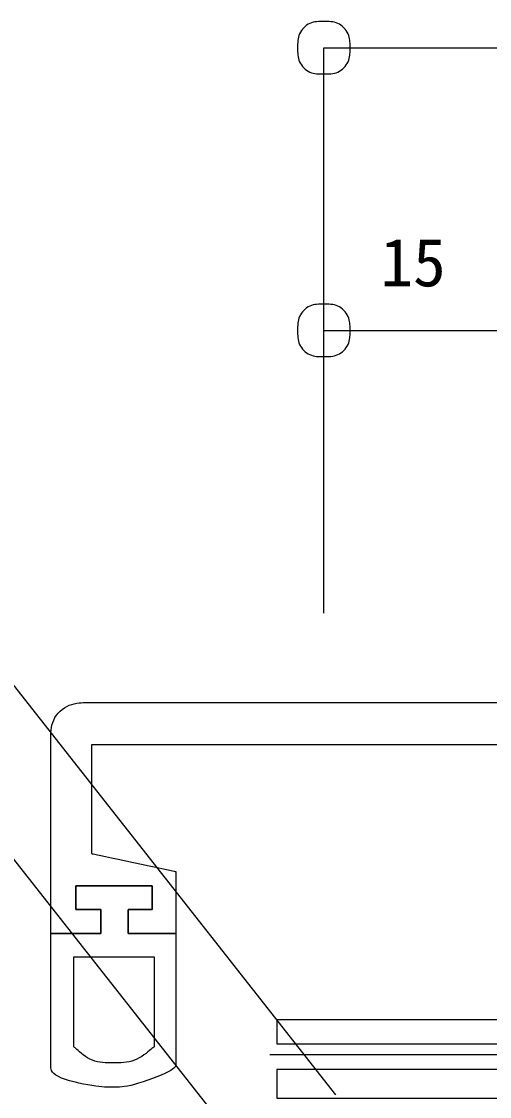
# Model space of a CAD drawing. Units: millimetres, scale not verified. Extents: x -399 to 393, y -290 to 271.
# Drawn here: x -121.4 to -85.7, y 44.9 to 126.9 of the extents above; entities that cross this region are included whole.
import ezdxf
from ezdxf.enums import TextEntityAlignment as Align

# ---------------------------------------------------------------- set-up
doc = ezdxf.new("R2010")
doc.units = ezdxf.units.MM
doc.header["$LTSCALE"] = 2
for name, color, linetype, lineweight in [('0-1_ﾚｲﾔｰ_4', 7, 'Continuous', 25), ('0-3_ﾚｲﾔｰ_1', 7, 'Continuous', 25), ('0-4_ﾚｲﾔｰ_3', 7, 'Continuous', 25)]:
    doc.layers.add(name, color=color, linetype=linetype, lineweight=lineweight)
doc.styles.add('ＭＳ ゴシック', font='')
doc.styles.get('ＭＳ ゴシック').set_extended_font_data('MS Gothic')

msp = doc.modelspace()

# ---------------------------------------------------------------- linework, layer by layer
at = {"layer": '0-1_ﾚｲﾔｰ_4'}
msp.add_line((-98.345, 103.334), (-50.3, 103.334), dxfattribs=at)
for points in [[(-96.346, 124.872), (-96.346, 125.057), (-96.346, 125.134), (-96.348, 125.226), (-96.354, 125.331), (-96.365, 125.445), (-96.383, 125.566), (-96.409, 125.691), (-96.446, 125.818), (-96.496, 125.945), (-96.558, 126.068), (-96.634, 126.187), (-96.721, 126.3), (-96.818, 126.406), (-96.923, 126.503), (-97.036, 126.59), (-97.155, 126.665), (-97.279, 126.728), (-97.406, 126.778), (-97.535, 126.815), (-97.668, 126.841), (-97.802, 126.859), (-97.938, 126.87), (-98.075, 126.876), (-98.212, 126.878), (-98.35, 126.878), (-98.487, 126.878), (-98.624, 126.876), (-98.76, 126.87), (-98.895, 126.859), (-99.028, 126.841), (-99.159, 126.815), (-99.288, 126.778), (-99.414, 126.728), (-99.536, 126.665), (-99.655, 126.59), (-99.767, 126.503), (-99.872, 126.406), (-99.969, 126.3), (-100.056, 126.187)], [(-100.056, 126.187), (-100.131, 126.068), (-100.194, 125.945), (-100.244, 125.818), (-100.281, 125.688), (-100.307, 125.556), (-100.325, 125.422), (-100.336, 125.286), (-100.341, 125.149), (-100.343, 125.011), (-100.344, 124.873), (-100.343, 124.735), (-100.341, 124.598), (-100.336, 124.461), (-100.325, 124.326), (-100.307, 124.192), (-100.281, 124.06), (-100.244, 123.931), (-100.194, 123.805), (-100.131, 123.682), (-100.056, 123.564), (-99.969, 123.452), (-99.872, 123.347), (-99.767, 123.25), (-99.655, 123.164), (-99.536, 123.089), (-99.414, 123.026), (-99.288, 122.977), (-99.159, 122.94), (-99.028, 122.914), (-98.895, 122.896), (-98.76, 122.885), (-98.624, 122.88), (-98.487, 122.878), (-98.35, 122.877), (-98.212, 122.878), (-98.075, 122.88), (-97.938, 122.885), (-97.802, 122.896), (-97.668, 122.914)], [(-98.345, 81.791), (-98.345, 124.878), (96.229, 124.878), (96.229, 81.791)], [(-97.668, 122.914), (-97.535, 122.94), (-97.406, 122.977), (-97.279, 123.026), (-97.155, 123.089), (-97.036, 123.164), (-96.923, 123.25), (-96.818, 123.347), (-96.721, 123.452), (-96.634, 123.564), (-96.558, 123.682), (-96.496, 123.805), (-96.446, 123.931), (-96.409, 124.057), (-96.383, 124.182), (-96.365, 124.303), (-96.354, 124.416), (-96.348, 124.52), (-96.346, 124.611), (-96.346, 124.872)], [(-96.346, 103.329), (-96.346, 103.513), (-96.346, 103.591), (-96.348, 103.683), (-96.354, 103.787), (-96.365, 103.901), (-96.383, 104.022), (-96.409, 104.148), (-96.446, 104.275), (-96.496, 104.401), (-96.558, 104.525), (-96.634, 104.644), (-96.721, 104.757), (-96.818, 104.862), (-96.923, 104.959), (-97.036, 105.046), (-97.155, 105.122), (-97.279, 105.185), (-97.406, 105.234), (-97.535, 105.271), (-97.668, 105.298), (-97.802, 105.316), (-97.938, 105.327), (-98.075, 105.332), (-98.212, 105.334), (-98.35, 105.335), (-98.487, 105.334), (-98.624, 105.332), (-98.76, 105.327), (-98.895, 105.316), (-99.028, 105.298), (-99.159, 105.271), (-99.288, 105.234), (-99.414, 105.185), (-99.536, 105.122), (-99.655, 105.046), (-99.767, 104.959), (-99.872, 104.862), (-99.969, 104.757), (-100.056, 104.644)], [(-100.056, 104.644), (-100.131, 104.525), (-100.194, 104.401), (-100.244, 104.275), (-100.281, 104.145), (-100.307, 104.013), (-100.325, 103.878), (-100.336, 103.743), (-100.341, 103.606), (-100.343, 103.468), (-100.344, 103.33), (-100.343, 103.192), (-100.341, 103.054), (-100.336, 102.918), (-100.325, 102.782), (-100.307, 102.649), (-100.281, 102.517), (-100.244, 102.388), (-100.194, 102.262), (-100.131, 102.139), (-100.056, 102.021), (-99.969, 101.908), (-99.872, 101.803), (-99.767, 101.707), (-99.655, 101.621), (-99.536, 101.545), (-99.414, 101.483), (-99.288, 101.434), (-99.159, 101.397), (-99.028, 101.37), (-98.895, 101.353), (-98.76, 101.342), (-98.624, 101.336), (-98.487, 101.334), (-98.35, 101.334), (-98.212, 101.334), (-98.075, 101.336), (-97.938, 101.342), (-97.802, 101.353), (-97.668, 101.37)], [(-97.668, 101.37), (-97.535, 101.397), (-97.406, 101.434), (-97.279, 101.483), (-97.155, 101.545), (-97.036, 101.621), (-96.923, 101.707), (-96.818, 101.803), (-96.721, 101.908), (-96.634, 102.021), (-96.558, 102.139), (-96.496, 102.262), (-96.446, 102.387), (-96.409, 102.514), (-96.383, 102.639), (-96.365, 102.759), (-96.354, 102.872), (-96.348, 102.976), (-96.346, 103.068), (-96.346, 103.329)], [(-207.995, 94.26), (-136.129, 94.26), (-97.448, 45.068)], [(-204.73, 76.858), (-132.864, 76.858), (-94.182, 27.665)]]:
    msp.add_lwpolyline(points, dxfattribs=at)
at = {"layer": '0-3_ﾚｲﾔｰ_1'}
for points in [[(-60.954, 50.793), (-101.922, 50.793), (-101.922, 48.962), (-60.954, 48.962)], [(-35.6, 46.986), (-101.922, 46.986), (-101.922, 44.808), (-35.6, 44.808), (-35.6, 22.174), (-33.601, 22.174), (-33.601, 46.986)]]:
    msp.add_lwpolyline(points, close=True, dxfattribs=at)
msp.add_lwpolyline([(-102.465, 48.132), (-102.443, 48.132), (-102.29, 48.132), (-101.877, 48.132), (-101.072, 48.132), (-99.744, 48.132), (-97.763, 48.132), (-94.999, 48.132), (-91.321, 48.132), (-86.664, 48.132), (-81.223, 48.132)], dxfattribs=at)
at = {"layer": '0-4_ﾚｲﾔｰ_3'}
for points in [[(-119.151, 70.337), (-119.151, 70.945), (-119.151, 71.388), (-119.151, 71.699), (-119.151, 71.909), (-119.151, 72.052), (-119.151, 72.157), (-119.151, 72.259), (-119.151, 72.381), (-119.148, 72.526), (-119.139, 72.69), (-119.123, 72.869), (-119.095, 73.057), (-119.055, 73.25), (-118.998, 73.444), (-118.922, 73.635), (-118.825, 73.818), (-118.71, 73.992), (-118.577, 74.155), (-118.429, 74.306), (-118.269, 74.443), (-118.098, 74.565), (-117.919, 74.671), (-117.734, 74.758), (-117.545, 74.827), (-117.356, 74.879), (-117.17, 74.916), (-116.992, 74.94), (-116.824, 74.955), (-116.671, 74.963), (-116.536, 74.966), (-116.422, 74.966), (-116.258, 74.966), (-115.669, 74.966), (-114.205, 74.966), (-111.414, 74.966), (-106.847, 74.966), (-100.053, 74.966), (-90.581, 74.966), (-77.981, 74.966)], [(-114.041, 71.747), (-115.454, 71.747), (-115.975, 71.747), (-116.05, 71.747), (-116.05, 71.744), (-116.05, 71.725), (-116.05, 71.674), (-116.05, 71.574), (-116.05, 71.409), (-116.05, 71.164), (-116.05, 70.821), (-116.05, 70.365), (-116.05, 69.787), (-116.05, 69.112), (-116.05, 68.372), (-116.05, 67.6), (-116.05, 66.828), (-116.05, 66.089), (-116.05, 65.414), (-116.05, 64.836), (-116.05, 64.38), (-116.05, 64.037), (-116.05, 63.791), (-116.05, 63.627), (-116.05, 63.527), (-116.05, 63.476), (-116.05, 63.457), (-116.05, 63.454), (-116.047, 63.454), (-116.033, 63.45), (-115.993, 63.442), (-115.916, 63.426), (-115.788, 63.398), (-115.597, 63.358), (-115.331, 63.302), (-114.977, 63.226), (-114.529, 63.131), (-114.006, 63.02), (-113.432, 62.898), (-112.833, 62.771)], [(19.523, 71.747), (-1.758, 71.747), (-23.039, 71.747), (-43.427, 71.747), (-62.029, 71.747), (-77.952, 71.747), (-90.527, 71.747), (-99.977, 71.747), (-106.749, 71.747), (-111.287, 71.747), (-114.041, 71.747)], [(-115.337, 57.368), (-115.347, 57.368), (-115.371, 57.368), (-115.417, 57.368), (-115.493, 57.368), (-115.606, 57.368), (-115.763, 57.368), (-115.973, 57.368), (-116.239, 57.368), (-116.549, 57.368), (-116.889, 57.368), (-117.244, 57.368), (-117.6, 57.368), (-117.94, 57.368), (-118.25, 57.368), (-118.516, 57.368), (-118.726, 57.368), (-118.883, 57.368), (-118.996, 57.368), (-119.072, 57.368), (-119.118, 57.368), (-119.141, 57.368), (-119.15, 57.368), (-119.151, 57.373), (-119.151, 57.406), (-119.151, 57.496), (-119.151, 57.672), (-119.151, 57.962), (-119.151, 58.394), (-119.151, 58.998), (-119.151, 59.801), (-119.151, 60.818), (-119.151, 62.006), (-119.151, 63.308), (-119.151, 64.667), (-119.151, 66.026), (-119.151, 67.328), (-119.151, 68.516), (-119.151, 69.533), (-119.151, 70.337)], [(-112.833, 62.771), (-112.234, 62.644), (-111.661, 62.522), (-111.137, 62.411), (-110.689, 62.316), (-110.335, 62.241), (-110.069, 62.184), (-109.878, 62.144), (-109.751, 62.117), (-109.673, 62.1), (-109.633, 62.092), (-109.619, 62.089), (-109.617, 62.088), (-109.617, 62.076), (-109.617, 62.047), (-109.617, 61.99), (-109.617, 61.896), (-109.617, 61.756), (-109.617, 61.561), (-109.617, 61.302), (-109.617, 60.973), (-109.617, 60.589), (-109.617, 60.168), (-109.617, 59.728), (-109.617, 59.289), (-109.617, 58.868), (-109.617, 58.483), (-109.617, 58.155), (-109.617, 57.895), (-109.617, 57.7), (-109.617, 57.56), (-109.617, 57.466), (-109.617, 57.409), (-109.617, 57.38), (-109.617, 57.369), (-109.626, 57.368), (-109.649, 57.368), (-109.692, 57.368), (-109.764, 57.368), (-109.871, 57.368)], [(-117.245, 60.254), (-117.245, 60.416), (-117.245, 60.563), (-117.245, 60.689), (-117.245, 60.789), (-117.245, 60.864), (-117.245, 60.918), (-117.245, 60.954), (-117.245, 60.976), (-117.245, 60.987), (-117.245, 60.991), (-117.229, 60.991), (-117.193, 60.991), (-117.123, 60.991), (-117.008, 60.991), (-116.836, 60.991), (-116.595, 60.991), (-116.275, 60.991), (-115.87, 60.991), (-115.397, 60.991), (-114.878, 60.991), (-114.336, 60.991), (-113.795, 60.991), (-113.276, 60.991), (-112.803, 60.991), (-112.398, 60.991), (-112.078, 60.991), (-111.837, 60.991), (-111.665, 60.991), (-111.55, 60.991), (-111.479, 60.991), (-111.443, 60.991), (-111.43, 60.991), (-111.428, 60.987), (-111.428, 60.976), (-111.428, 60.954), (-111.428, 60.918), (-111.428, 60.864), (-111.428, 60.789), (-111.428, 60.689)], [(-111.428, 60.864), (-111.428, 60.918), (-111.428, 60.954), (-111.428, 60.976), (-111.428, 60.987), (-111.428, 60.991), (-111.443, 60.991), (-111.479, 60.991), (-111.55, 60.991), (-111.665, 60.991), (-111.837, 60.991), (-112.078, 60.991), (-112.398, 60.991), (-112.803, 60.991), (-113.276, 60.991), (-113.795, 60.991), (-114.336, 60.991), (-114.878, 60.991), (-115.397, 60.991), (-115.87, 60.991), (-116.275, 60.991), (-116.595, 60.991), (-116.836, 60.991), (-117.008, 60.991), (-117.123, 60.991), (-117.193, 60.991), (-117.229, 60.991), (-117.243, 60.991), (-117.245, 60.987), (-117.245, 60.976), (-117.245, 60.954), (-117.245, 60.918), (-117.245, 60.864), (-117.245, 60.789), (-117.245, 60.689), (-117.245, 60.563), (-117.245, 60.416), (-117.245, 60.254), (-117.245, 60.086), (-117.245, 59.917)], [(-113.24, 59.179), (-113.235, 59.18), (-113.224, 59.18), (-113.202, 59.18), (-113.166, 59.18), (-113.113, 59.18), (-113.038, 59.18), (-112.938, 59.18), (-112.812, 59.18), (-112.664, 59.18), (-112.503, 59.18), (-112.334, 59.18), (-112.165, 59.18), (-112.004, 59.18), (-111.856, 59.18), (-111.73, 59.18), (-111.631, 59.18), (-111.556, 59.18), (-111.502, 59.18), (-111.466, 59.18), (-111.444, 59.18), (-111.433, 59.18), (-111.429, 59.18), (-111.428, 59.184), (-111.428, 59.196), (-111.428, 59.217), (-111.428, 59.253), (-111.428, 59.307), (-111.428, 59.382), (-111.428, 59.482), (-111.428, 59.608), (-111.428, 59.755), (-111.428, 59.917), (-111.428, 60.086), (-111.428, 60.254), (-111.428, 60.416), (-111.428, 60.563), (-111.428, 60.689), (-111.428, 60.789), (-111.428, 60.864)], [(-111.428, 60.689), (-111.428, 60.563), (-111.428, 60.416), (-111.428, 60.254), (-111.428, 60.086), (-111.428, 59.917), (-111.428, 59.755), (-111.428, 59.608), (-111.428, 59.482), (-111.428, 59.382), (-111.428, 59.307), (-111.428, 59.253), (-111.428, 59.217), (-111.428, 59.196), (-111.428, 59.184), (-111.428, 59.18), (-111.433, 59.18), (-111.444, 59.18), (-111.466, 59.18), (-111.502, 59.18), (-111.556, 59.18), (-111.631, 59.18), (-111.73, 59.18), (-111.856, 59.18), (-112.004, 59.18), (-112.165, 59.18), (-112.334, 59.18), (-112.503, 59.18), (-112.664, 59.18), (-112.812, 59.18), (-112.938, 59.18), (-113.038, 59.18), (-113.113, 59.18), (-113.166, 59.18), (-113.202, 59.18), (-113.224, 59.18), (-113.235, 59.18), (-113.239, 59.18), (-113.24, 59.175), (-113.24, 59.164)], [(-115.337, 59.052), (-115.337, 59.106), (-115.337, 59.142), (-115.337, 59.164), (-115.337, 59.175), (-115.337, 59.179), (-115.342, 59.18), (-115.354, 59.18), (-115.377, 59.18), (-115.415, 59.18), (-115.472, 59.18), (-115.55, 59.18), (-115.655, 59.18), (-115.788, 59.18), (-115.943, 59.18), (-116.113, 59.18), (-116.291, 59.18), (-116.469, 59.18), (-116.639, 59.18), (-116.794, 59.18), (-116.927, 59.18), (-117.032, 59.18), (-117.11, 59.18), (-117.167, 59.18), (-117.205, 59.18), (-117.228, 59.18), (-117.24, 59.18), (-117.244, 59.18), (-117.245, 59.184), (-117.245, 59.196), (-117.245, 59.217), (-117.245, 59.253), (-117.245, 59.307), (-117.245, 59.382), (-117.245, 59.482), (-117.245, 59.608), (-117.245, 59.755), (-117.245, 59.917), (-117.245, 60.086), (-117.245, 60.254)], [(-117.245, 59.917), (-117.245, 59.755), (-117.245, 59.608), (-117.245, 59.482), (-117.245, 59.382), (-117.245, 59.307), (-117.245, 59.253), (-117.245, 59.217), (-117.245, 59.196), (-117.245, 59.184), (-117.245, 59.18), (-117.24, 59.18), (-117.228, 59.18), (-117.205, 59.18), (-117.167, 59.18), (-117.11, 59.18), (-117.032, 59.18), (-116.927, 59.18), (-116.794, 59.18), (-116.639, 59.18), (-116.469, 59.18), (-116.291, 59.18), (-116.113, 59.18), (-115.943, 59.18), (-115.788, 59.18), (-115.655, 59.18), (-115.55, 59.18), (-115.472, 59.18), (-115.415, 59.18), (-115.377, 59.18), (-115.354, 59.18), (-115.342, 59.18), (-115.338, 59.18), (-115.337, 59.175), (-115.337, 59.164), (-115.337, 59.142), (-115.337, 59.106), (-115.337, 59.052), (-115.337, 58.977), (-115.337, 58.878)], [(-119.151, 57.368), (-119.141, 57.368), (-119.118, 57.368), (-119.072, 57.368), (-118.996, 57.368), (-118.883, 57.368), (-118.726, 57.368), (-118.516, 57.368), (-118.25, 57.368), (-117.94, 57.368), (-117.6, 57.368), (-117.244, 57.368), (-116.889, 57.368), (-116.549, 57.368), (-116.239, 57.368), (-115.973, 57.368), (-115.763, 57.368), (-115.606, 57.368), (-115.493, 57.368), (-115.417, 57.368), (-115.371, 57.368), (-115.347, 57.368), (-115.339, 57.368), (-115.337, 57.373), (-115.337, 57.384), (-115.337, 57.406), (-115.337, 57.442), (-115.337, 57.495), (-115.337, 57.57), (-115.337, 57.67), (-115.337, 57.796), (-115.337, 57.944), (-115.337, 58.105), (-115.337, 58.274), (-115.337, 58.442), (-115.337, 58.604), (-115.337, 58.752), (-115.337, 58.878), (-115.337, 58.977), (-115.337, 59.052)], [(-109.871, 57.368), (-110.021, 57.368), (-110.221, 57.368), (-110.473, 57.368), (-110.768, 57.368), (-111.091, 57.368), (-111.428, 57.368), (-111.766, 57.368), (-112.089, 57.368), (-112.384, 57.368), (-112.636, 57.368), (-112.835, 57.368), (-112.985, 57.368), (-113.093, 57.368), (-113.164, 57.368), (-113.208, 57.368), (-113.231, 57.368), (-113.239, 57.368), (-113.24, 57.373), (-113.24, 57.384), (-113.24, 57.406), (-113.24, 57.442), (-113.24, 57.495), (-113.24, 57.57), (-113.24, 57.67), (-113.24, 57.796), (-113.24, 57.944), (-113.24, 58.105), (-113.24, 58.274), (-113.24, 58.442), (-113.24, 58.604), (-113.24, 58.752), (-113.24, 58.878), (-113.24, 58.977), (-113.24, 59.052), (-113.24, 59.106), (-113.24, 59.142), (-113.24, 59.164), (-113.24, 59.175), (-113.24, 59.179)], [(-113.24, 59.164), (-113.24, 59.142), (-113.24, 59.106), (-113.24, 59.052), (-113.24, 58.977), (-113.24, 58.878), (-113.24, 58.752), (-113.24, 58.604), (-113.24, 58.442), (-113.24, 58.274), (-113.24, 58.105), (-113.24, 57.944), (-113.24, 57.796), (-113.24, 57.67), (-113.24, 57.57), (-113.24, 57.495), (-113.24, 57.442), (-113.24, 57.406), (-113.24, 57.384), (-113.24, 57.373), (-113.24, 57.368), (-113.231, 57.368), (-113.208, 57.368), (-113.164, 57.368), (-113.093, 57.368), (-112.985, 57.368), (-112.835, 57.368), (-112.636, 57.368), (-112.384, 57.368), (-112.089, 57.368), (-111.766, 57.368), (-111.428, 57.368), (-111.091, 57.368), (-110.768, 57.368), (-110.473, 57.368), (-110.221, 57.368), (-110.021, 57.368), (-109.871, 57.368), (-109.764, 57.368), (-109.692, 57.368)], [(-115.337, 58.878), (-115.337, 58.752), (-115.337, 58.604), (-115.337, 58.442), (-115.337, 58.274), (-115.337, 58.105), (-115.337, 57.944), (-115.337, 57.796), (-115.337, 57.67), (-115.337, 57.57), (-115.337, 57.495), (-115.337, 57.442), (-115.337, 57.406), (-115.337, 57.384), (-115.337, 57.373), (-115.337, 57.368)], [(-119.151, 47.497), (-119.151, 47.637), (-119.151, 47.846), (-119.151, 48.147), (-119.151, 48.559), (-119.151, 49.105), (-119.151, 49.796), (-119.151, 50.603), (-119.151, 51.487), (-119.151, 52.41), (-119.151, 53.333), (-119.151, 54.218), (-119.151, 55.025), (-119.151, 55.715), (-119.151, 56.261), (-119.151, 56.671), (-119.151, 56.964), (-119.151, 57.161), (-119.151, 57.281), (-119.151, 57.342), (-119.151, 57.365), (-119.151, 57.368)], [(-109.692, 57.368), (-109.649, 57.368), (-109.626, 57.368), (-109.618, 57.368), (-109.617, 57.365), (-109.617, 57.342), (-109.617, 57.281), (-109.617, 57.161), (-109.617, 56.964), (-109.617, 56.671), (-109.617, 56.261), (-109.617, 55.715), (-109.617, 55.025), (-109.617, 54.218), (-109.617, 53.333), (-109.617, 52.41), (-109.617, 51.487), (-109.617, 50.603), (-109.617, 49.796), (-109.617, 49.105), (-109.617, 48.559), (-109.617, 48.148), (-109.617, 47.851), (-109.617, 47.648), (-109.617, 47.518), (-109.617, 47.442), (-109.617, 47.398), (-109.617, 47.366), (-109.618, 47.33), (-109.626, 47.285), (-109.648, 47.231), (-109.69, 47.168), (-109.76, 47.094), (-109.865, 47.01), (-110.011, 46.914), (-110.205, 46.807), (-110.451, 46.688), (-110.741, 46.562), (-111.063, 46.431), (-111.406, 46.3)], [(-117.385, 55.577), (-117.383, 55.577), (-117.369, 55.577), (-117.331, 55.577), (-117.258, 55.577), (-117.136, 55.577), (-116.955, 55.577), (-116.703, 55.577), (-116.366, 55.577), (-115.941, 55.577), (-115.443, 55.577), (-114.898, 55.577), (-114.329, 55.577), (-113.76, 55.577), (-113.215, 55.577), (-112.718, 55.577), (-112.292, 55.577), (-111.956, 55.577), (-111.704, 55.577), (-111.522, 55.577), (-111.401, 55.577), (-111.328, 55.577), (-111.29, 55.577), (-111.276, 55.577), (-111.274, 55.575), (-111.274, 55.559), (-111.274, 55.517), (-111.274, 55.434), (-111.274, 55.298), (-111.274, 55.096), (-111.274, 54.812), (-111.274, 54.436), (-111.274, 53.959), (-111.274, 53.401), (-111.274, 52.79), (-111.274, 52.153), (-111.274, 51.515), (-111.274, 50.904), (-111.274, 50.347), (-111.274, 49.87)], [(-115.972, 47.704), (-116.157, 47.79), (-116.336, 47.89), (-116.506, 47.999), (-116.666, 48.114), (-116.813, 48.228), (-116.945, 48.338), (-117.061, 48.438), (-117.157, 48.523), (-117.232, 48.591), (-117.289, 48.642), (-117.329, 48.678), (-117.356, 48.703), (-117.373, 48.717), (-117.381, 48.725), (-117.384, 48.728), (-117.385, 48.731), (-117.385, 48.746), (-117.385, 48.788), (-117.385, 48.871), (-117.385, 49.007), (-117.385, 49.21), (-117.385, 49.493), (-117.385, 49.87), (-117.385, 50.347), (-117.385, 50.904), (-117.385, 51.515), (-117.385, 52.153), (-117.385, 52.79), (-117.385, 53.401), (-117.385, 53.959), (-117.385, 54.436), (-117.385, 54.812), (-117.385, 55.096), (-117.385, 55.298), (-117.385, 55.434), (-117.385, 55.517), (-117.385, 55.559), (-117.385, 55.575), (-117.385, 55.577)], [(-111.274, 49.87), (-111.274, 49.493), (-111.274, 49.21), (-111.274, 49.007), (-111.274, 48.871), (-111.274, 48.788), (-111.274, 48.746), (-111.274, 48.731), (-111.274, 48.728), (-111.278, 48.725), (-111.287, 48.717), (-111.305, 48.703), (-111.334, 48.678), (-111.378, 48.642), (-111.439, 48.591), (-111.52, 48.523), (-111.624, 48.438), (-111.748, 48.338), (-111.89, 48.228), (-112.047, 48.114), (-112.217, 47.999), (-112.398, 47.89), (-112.586, 47.79), (-112.778, 47.704), (-112.974, 47.636), (-113.171, 47.586), (-113.371, 47.549), (-113.572, 47.525), (-113.774, 47.51), (-113.977, 47.502), (-114.18, 47.499), (-114.384, 47.499), (-114.588, 47.499), (-114.791, 47.502), (-114.993, 47.51), (-115.194, 47.525), (-115.393, 47.549), (-115.589, 47.586), (-115.782, 47.636), (-115.972, 47.704)], [(-111.406, 46.3), (-111.759, 46.173), (-112.111, 46.054), (-112.449, 45.947), (-112.763, 45.857), (-113.044, 45.786), (-113.294, 45.732), (-113.516, 45.694), (-113.717, 45.668), (-113.899, 45.652), (-114.068, 45.644), (-114.228, 45.641), (-114.384, 45.641), (-114.54, 45.641), (-114.7, 45.643), (-114.869, 45.647), (-115.052, 45.657), (-115.252, 45.672), (-115.475, 45.694), (-115.724, 45.726), (-116.005, 45.768), (-116.319, 45.821), (-116.657, 45.886), (-117.009, 45.96), (-117.362, 46.044), (-117.705, 46.136), (-118.027, 46.235), (-118.317, 46.34), (-118.563, 46.451), (-118.757, 46.566), (-118.903, 46.683), (-119.008, 46.799), (-119.078, 46.912), (-119.12, 47.019), (-119.142, 47.117), (-119.15, 47.204), (-119.151, 47.277), (-119.151, 47.338), (-119.151, 47.404), (-119.151, 47.497)]]:
    msp.add_lwpolyline(points, dxfattribs=at)

# ---------------------------------------------------------------- texts
at = {"layer": '0-1_ﾚｲﾔｰ_4', "color": 4, "style": 'ＭＳ ゴシック'}
msp.add_text('15', height=3.666, dxfattribs=at).set_placement((-94.04, 105.586), align=Align.BOTTOM_LEFT)

doc.saveas('drawing.dxf')
